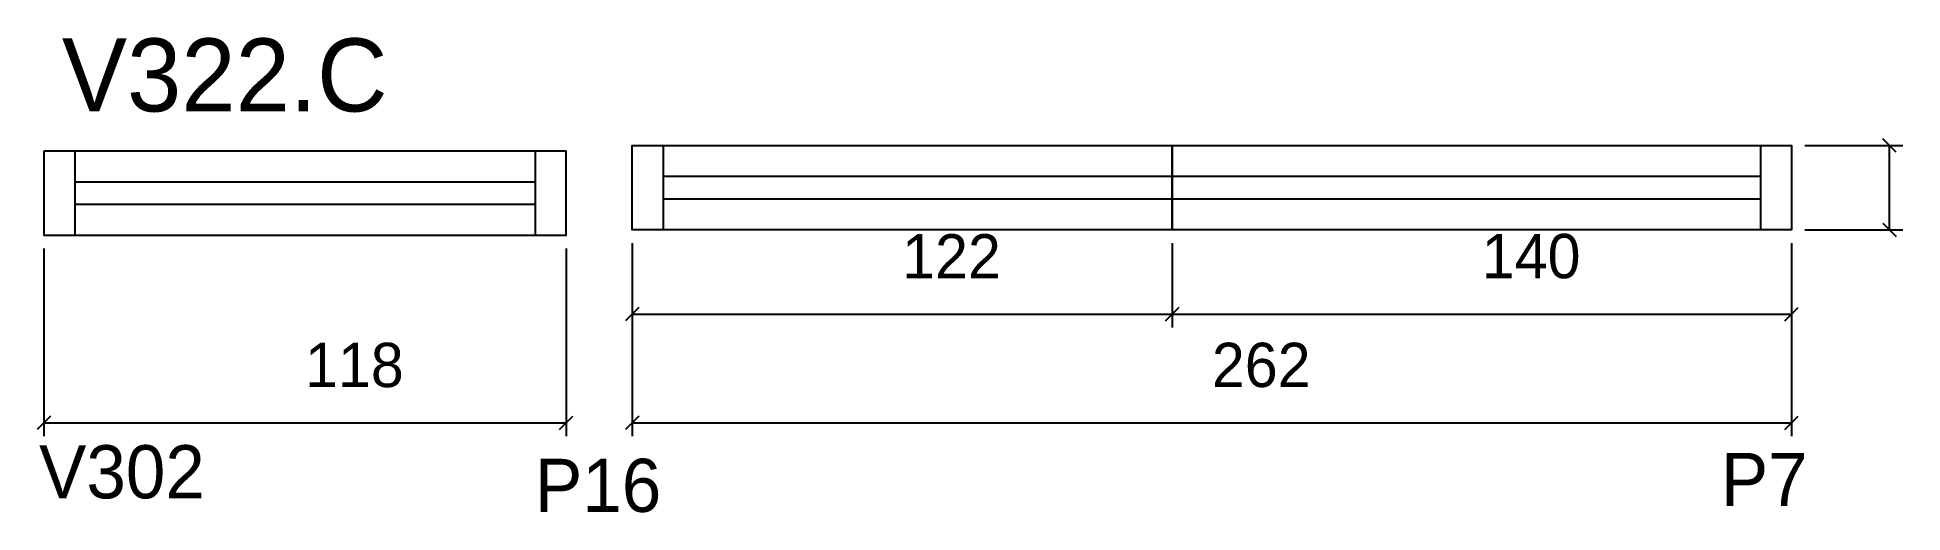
# Model space of a CAD drawing. Header units: metres. Extents: x 3461 to 4713, y 80 to 218.
# Drawn here: x 3460.9 to 3882.4, y 80.1 to 187.4 of the extents above; entities outside this region: 1.
import ezdxf

# ---------------------------------------------------------------- set-up
doc = ezdxf.new("R2010")
doc.units = ezdxf.units.M

msp = doc.modelspace()

# ---------------------------------------------------------------- linework, layer by layer
at = {"layer": 'COTA'}
for p, q in [((3880.92, 161.48), (3877.92, 164.48)), ((3877.92, 145.48), (3880.92, 142.48)), ((3596.8, 126.42), (3593.8, 123.42)), ((3718.8, 126.42), (3715.8, 123.42)), ((3715.8, 123.42), (3718.8, 126.42)), ((3855.8, 123.42), (3858.8, 126.42)), ((3463.85, 101.84), (3460.85, 98.84)), ((3578.85, 98.84), (3581.85, 101.84)), ((3596.8, 101.84), (3593.8, 98.84)), ((3855.8, 98.84), (3858.8, 101.84))]:
    msp.add_line(p, q, dxfattribs=at)
at = {"layer": 'COTA', "color": 4}
for p, q in [((3860.3, 162.98), (3882.42, 162.98)), ((3879.42, 143.98), (3879.42, 162.98)), ((3860.3, 143.98), (3882.42, 143.98)), ((3462.35, 139.72), (3462.35, 97.34)), ((3580.35, 139.72), (3580.35, 97.34)), ((3595.3, 140.98), (3595.3, 97.34)), ((3595.3, 140.98), (3595.3, 121.92)), ((3717.3, 140.98), (3717.3, 121.92)), ((3717.3, 140.98), (3717.3, 121.92)), ((3857.3, 140.98), (3857.3, 97.34)), ((3857.3, 140.98), (3857.3, 121.92)), ((3595.3, 124.92), (3717.3, 124.92)), ((3717.3, 124.92), (3857.3, 124.92)), ((3462.35, 100.34), (3580.35, 100.34)), ((3595.3, 100.34), (3857.3, 100.34))]:
    msp.add_line(p, q, dxfattribs=at)
at = {"layer": 'Painéis', "color": 200}
for points in [[(3462.35, 161.72), (3462.35, 142.72), (3580.35, 142.72), (3580.35, 161.72), (3462.35, 161.72)], [(3717.3, 143.98), (3595.3, 143.98), (3595.3, 162.98), (3717.3, 162.98), (3717.3, 143.98)], [(3717.3, 162.98), (3857.3, 162.98), (3857.3, 143.98), (3717.3, 143.98), (3717.3, 162.98)]]:
    msp.add_lwpolyline(points, dxfattribs=at)
at = {"layer": 'SARR_2.2x7', "color": 40}
for p, q in [((3469.35, 161.72), (3469.35, 142.72)), ((3573.35, 161.72), (3573.35, 142.72)), ((3602.3, 162.98), (3602.3, 143.98)), ((3850.3, 162.98), (3850.3, 143.98)), ((3573.35, 154.72), (3469.35, 154.72)), ((3717.3, 155.98), (3602.3, 155.98)), ((3850.3, 155.98), (3717.3, 155.98)), ((3469.35, 149.72), (3573.35, 149.72)), ((3602.3, 150.98), (3717.3, 150.98)), ((3717.3, 150.98), (3850.3, 150.98))]:
    msp.add_line(p, q, dxfattribs=at)

# ---------------------------------------------------------------- texts
at = {"layer": '5', "color": 5}
for s, p in [('P24', (4684.48, 205.41)), ('V302', (3461.24, 83.31)), ('P7', (3841.32, 81.57)), ('P16', (3573.32, 80.24))]:
    msp.add_text(s, height=12, dxfattribs=at).set_placement(p)
at = {"layer": 'COTA', "color": 240}
for s, p in [('122', (3656.3, 132.98)), ('140', (3787.3, 133.03)), ('118', (3521.35, 108.44)), ('262', (3726.3, 108.45))]:
    msp.add_text(s, height=10, dxfattribs=at).set_placement(p)
at = {"layer": 'NOMENCLATURA', "color": 7}
msp.add_text('V322.C', height=16.5, dxfattribs=at).set_placement((3466.41, 170.69))

doc.saveas('drawing.dxf')
